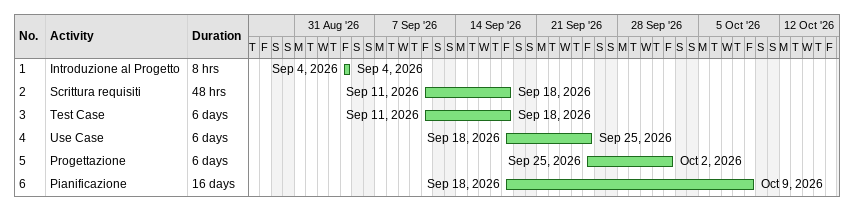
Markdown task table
| ID | Task | Duration | Start | Finish |
|---|---|---|---|---|
| 1 | Introduzione al Progetto | 8h | 2026-09-04 | 2026-09-04 |
| 2 | Scrittura requisiti | 48h | 2026-09-11 | 2026-09-18 |
| 3 | Test Case | 6d | 2026-09-11 | 2026-09-18 |
| 4 | Use Case | 6d | 2026-09-18 | 2026-09-25 |
| 5 | Progettazione | 6d | 2026-09-25 | 2026-10-02 |
| 6 | Pianificazione | 16d | 2026-09-18 | 2026-10-09 |
